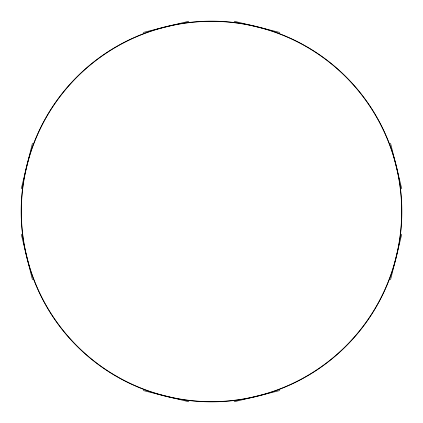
<?xml version="1.0" encoding="UTF-8"?>
<svg xmlns="http://www.w3.org/2000/svg" width="423" height="423" viewBox="0 0 423 423"><rect width="100%" height="100%" fill="white"/><g stroke="black" fill="none" stroke-linecap="round" stroke-linejoin="round"><path stroke-width="0.63" d="M21.256 188.774L32.444 143.323M390.556 279.677L401.744 234.226M143.323 32.444L188.774 21.256M234.226 401.744L279.677 390.556M234.226 21.256L279.677 32.444M143.323 390.556L188.774 401.744M390.556 143.323L401.744 188.774M21.256 234.226L32.444 279.677M116.325 376.348A190.35 190.35 0 0 0 401.85 211.5A190.35 190.35 0 0 0 116.325 46.652A190.35 190.35 0 0 0 116.325 376.348M116.42 376.184A190.16 190.16 0 0 0 401.66 211.5A190.16 190.16 0 0 0 116.42 46.816A190.16 190.16 0 0 0 116.42 376.184"/></g></svg>
